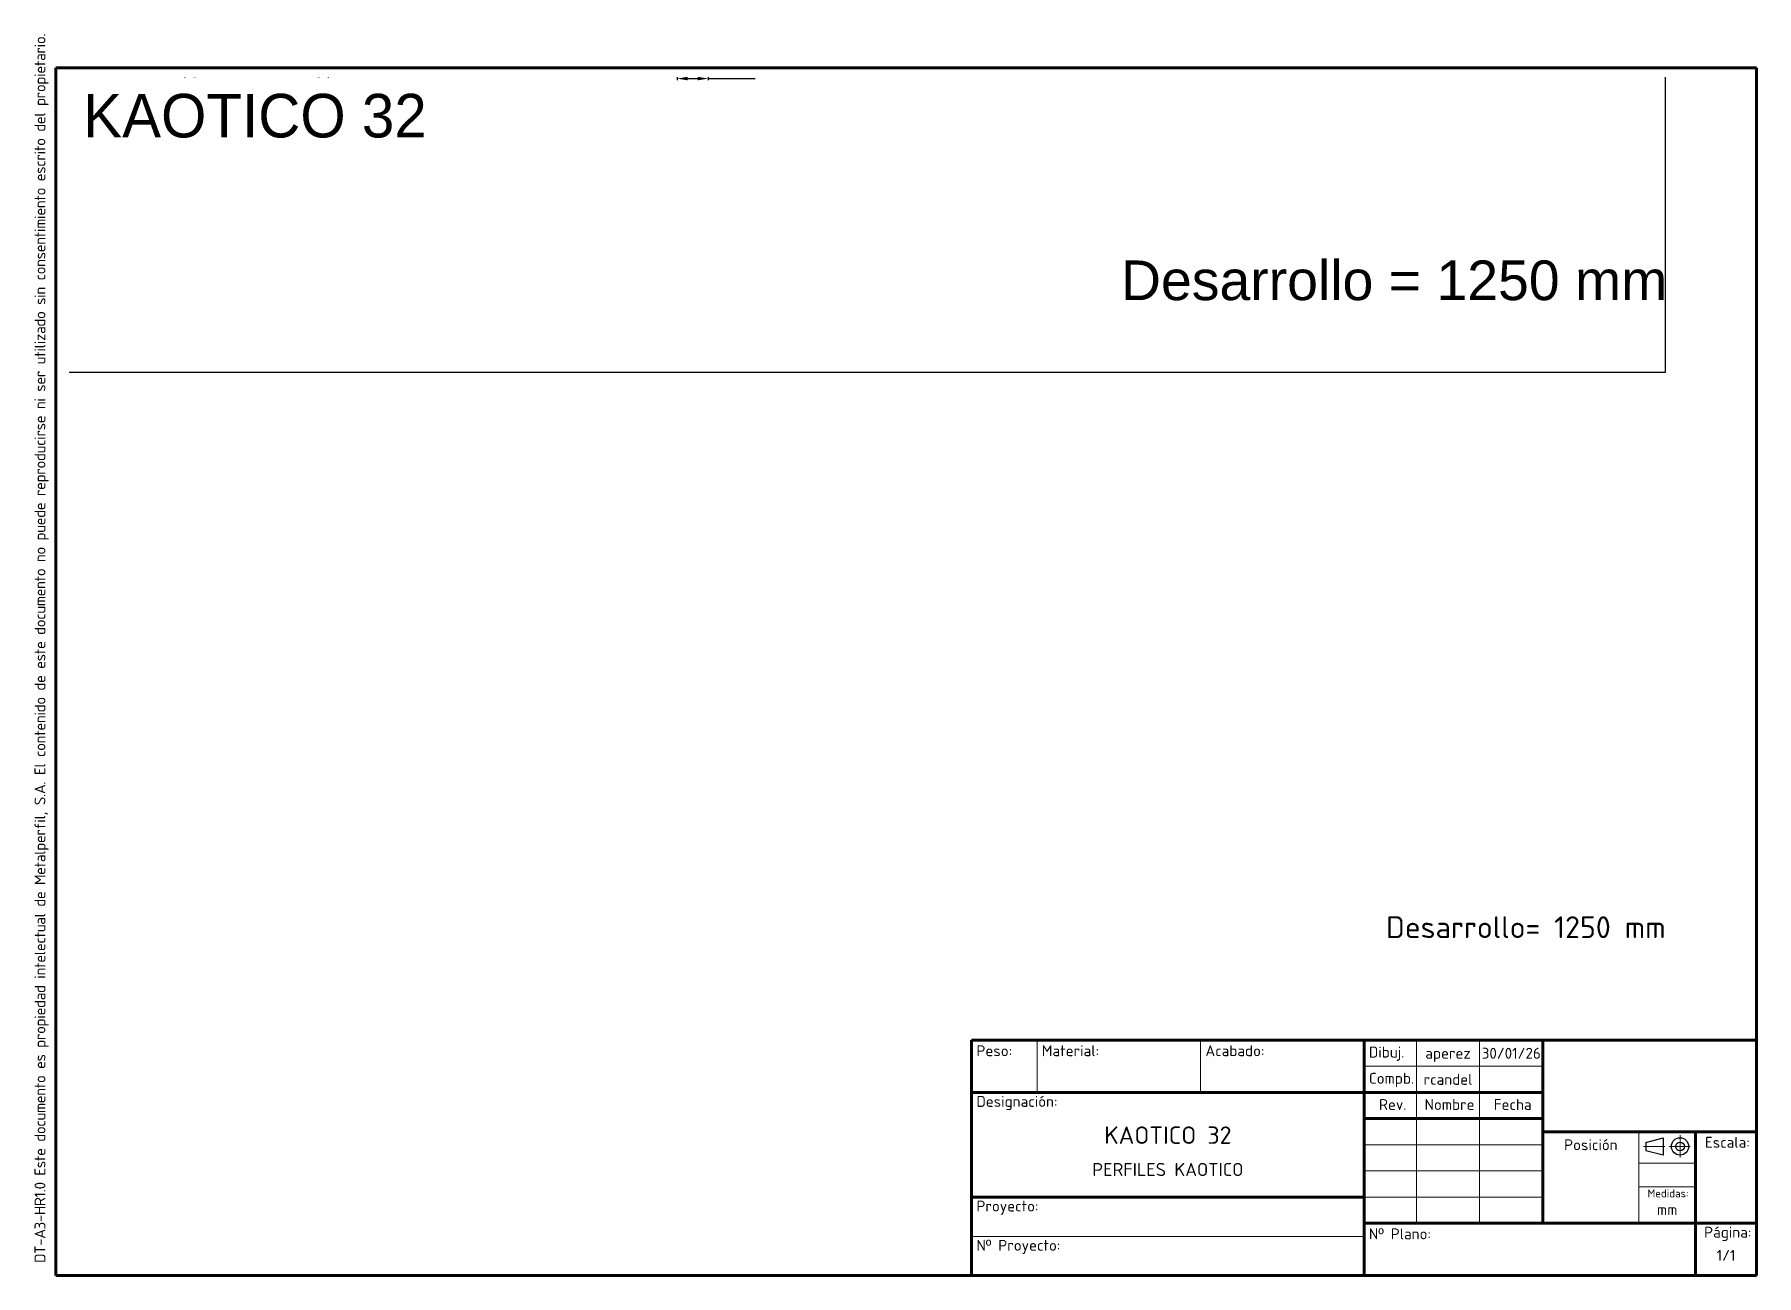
# Paper-space layout 'DIN A3' of a CAD drawing. Header units: millimetres. Extents: x 44 to 439, y 30 to 315.
# The model-space entities are those that its viewports show. They can reach past a viewport. Long polylines and large blocks are cut down to what shows.
import ezdxf
from ezdxf.enums import TextEntityAlignment as Align

# ---------------------------------------------------------------- set-up
doc = ezdxf.new("R2010")
doc.units = ezdxf.units.MM
doc.linetypes.add('CENTER', pattern=[10.16, 6.35, -1.27, 1.27, -1.27])
doc.linetypes.add('CENTERX2', pattern=[20.32, 12.7, -2.54, 2.54, -2.54])
doc.layers.add('ANOTACIONES', color=7, linetype='Continuous', plot=False)
for name, color, linetype in [('Cajetinatributos', 7, 'Continuous'), ('Cajetintextos', 7, 'Continuous'), ('RECUADROS', 253, 'Continuous'), ('TITULOS', 7, 'Continuous')]:
    doc.layers.add(name, color=color, linetype=linetype)
doc.layers.add('Cajetinlineasgruesas', color=7, linetype='Continuous', lineweight=30)
doc.layers.add('COTAS1', color=7, linetype='Continuous', lineweight=0)
doc.styles.get("Standard").update_dxf_attribs({"font": 'arial.ttf'})
doc.styles.add('Texto cajetin', font='isocpeur.ttf')
doc.dimstyles.new('ISO-25', dxfattribs={"dimtxt": 9, "dimasz": 8, "dimexe": 1.25, "dimexo": 0.625, "dimgap": 2, "dimtad": 1, "dimdec": 1, "dimtxsty": 'Standard', "dimcen": 2.5, "dimadec": 0, "dimazin": 0, "dimtfac": 1, "dimtdec": 1, "dimtmove": 0, "dimatfit": 3, "dimfxl": 1, "dimarcsym": 0})

# ---------------------------------------------------------------- blocks, each defined once
blk = doc.blocks.new('DIN A3')
at = {"color": 7, "linetype": 'Continuous', "lineweight": 0}
for p, q in [((-175, 64), (-175, 52)), ((-137.5, 64), (-137.5, 52)), ((-88, 64), (-88, 22)), ((-73.5, 64), (-73.5, 22)), ((-100, 58), (-59, 58)), ((-100, 40), (-59, 40)), ((-100, 34), (-59, 34)), ((-100, 28), (-59, 28))]:
    blk.add_line(p, q, dxfattribs=at)
at = {"color": 7, "linetype": 'Continuous', "lineweight": 60}
for p, q in [((-100, 46), (-59, 46)), ((-59, 43), (-10, 43))]:
    blk.add_line(p, q, dxfattribs=at)
at = {"color": 7, "linetype": 'CENTER', "lineweight": 0}
blk.add_line((-35.93, 39.62), (-31.01, 39.62), dxfattribs=at)
at = {"color": 7, "linetype": 'Continuous', "lineweight": 25}
for p, q in [((-35.38, 40.56), (-31.43, 41.58)), ((-35.38, 40.56), (-35.38, 38.6)), ((-31.43, 41.58), (-31.43, 37.65)), ((-31.43, 37.65), (-35.38, 38.6))]:
    blk.add_line(p, q, dxfattribs=at)
at = {"color": 7, "linetype": 'CENTERX2', "lineweight": 0}
for p, q in [((-30.06, 39.62), (-25.26, 39.62)), ((-27.55, 42.2), (-27.55, 37.09))]:
    blk.add_line(p, q, dxfattribs=at)
at = {"color": 7, "linetype": 'Continuous', "lineweight": 25}
for radius in [1.98, 1]:
    blk.add_circle((-27.55, 39.62), radius, dxfattribs=at)
at = {"layer": 'Cajetinlineasgruesas', "color": 7, "linetype": 'Continuous', "lineweight": 60}
for p, q in [((-400, 287), (-10, 287)), ((-400, 10), (-400, 287)), ((-10, 10), (-10, 287)), ((-190, 10), (-190, 64)), ((-190, 64), (-10, 64)), ((-100, 64), (-100, 10)), ((-59, 64), (-59, 22)), ((-190, 52), (-100, 52)), ((-100, 52), (-59, 52)), ((-24, 43), (-24, 10)), ((-100, 28), (-190, 28)), ((-100, 22), (-10, 22)), ((-400, 10), (-10, 10))]:
    blk.add_line(p, q, dxfattribs=at)
at = {"layer": 'Cajetinlineasgruesas', "color": 7, "linetype": 'Continuous', "lineweight": 0}
for p, q in [((-100, 52), (-59, 52)), ((-100, 52), (-59, 52)), ((-37, 43), (-37, 22)), ((-37, 35.82), (-24, 35.82)), ((-37, 30.37), (-24, 30.37)), ((-190, 19), (-100, 19))]:
    blk.add_line(p, q, dxfattribs=at)
at = {"layer": 'Cajetinatributos', "style": 'Texto cajetin'}
for tag, height, p in [('XDIBUJADO', 2.5, (-80.75, 61)), ('XFECHADIBUJ', 2.5, (-66.25, 61)), ('XPESO', 2.5, (-182.5, 56.41)), ('XMATERIAL', 2.5, (-156.17, 56.41)), ('XACABADO', 2.5, (-118.86, 56.41)), ('XCOMPROBADO', 2.5, (-80.75, 55)), ('XFECHACOMP', 2.5, (-66.25, 55)), ('XDESIGNACION1', 4, (-144.99, 42.21)), ('XREV1', 2.5, (-94, 43)), ('XNOMBREREV1', 2.5, (-80.75, 43)), ('XFECHAREV1', 2.5, (-66.25, 43)), ('XPOSICION', 2.5, (-48, 40)), ('XDESIGNACION2', 3, (-144.99, 34.33)), ('XREV2', 2.5, (-94, 37)), ('XNOMBREREV2', 2.5, (-80.75, 37)), ('XFECHAREV2', 2.5, (-66.25, 37)), ('XESCALA', 2.5, (-17, 34.46)), ('XREV3', 2.5, (-94, 31)), ('XNOMBREREV3', 2.5, (-80.75, 31)), ('XFECHAREV3', 2.5, (-66.25, 31)), ('XPOSICION1', 2.5, (-48, 34)), ('XFORMATO', 2.5, (-30.5, 33.1)), ('XPOSICION2', 2.5, (-48, 28)), ('XREV4', 2.5, (-94, 25)), ('XNOMBREREV4', 2.5, (-80.75, 25)), ('XFECHAREV4', 2.5, (-66.25, 25)), ('XUNIDADES', 2.5, (-30.5, 25.14)), ('XNUMPLANO', 3.5, (-54.57, 16)), ('XPAGINA', 2.5, (-17, 14.63))]:
    blk.add_attdef(tag, text='', height=height, dxfattribs=at).set_placement(p, align=Align.MIDDLE_CENTER)
for tag, p in [('XPROYECTO', (-163.94, 23.5)), ('XNUMPROYECTO', (-163.94, 14.5))]:
    blk.add_attdef(tag, text='', height=2.5, dxfattribs=at).set_placement(p, align=Align.MIDDLE_LEFT)
at = {"layer": 'Cajetintextos', "insert": (-404.9, 12.91), "char_height": 2.5, "attachment_point": 1, "rotation": 90, "style": 'Texto cajetin'}
blk.add_mtext_dynamic_manual_height_columns('{\\fISOCPEUR|b1|i0|c0|p34;\\T0.95;DT-A3-HR1.0\\fISOCPEUR|b0|i0|c0|p34; Este documento es propiedad intelectual de Metalperfil, S.A. El contenido de este documento no puede reproducirse ni ser utilizado sin consentimiento escrito del propietario.}', width=488.6258, gutter_width=12.5, heights=[0], dxfattribs=at)
at = {"layer": 'Cajetintextos', "attachment_point": 4, "style": 'Texto cajetin'}
for s, width, insert, char_height in [('Peso:', 13.045, (-188.9, 61.57), 2.5), ('Material:', 13.045, (-173.9, 61.57), 2.5), ('Acabado:', 13.045, (-136.4, 61.57), 2.5), ('Dibuj.', 13.045, (-98.9, 60.88), 2.5), ('Compb.', 13.045, (-98.9, 54.88), 2.5), ('Designación:', 13.045, (-188.9, 49.57), 2.5), ('Rev.', 13.045, (-96.59, 49.24), 2.5), ('Nombre', 13.045, (-86.13, 49.24), 2.5), ('Fecha', 13.045, (-70.27, 49.24), 2.5), ('Escala:', 13.045, (-21.84, 40.57), 2.5), ('Medidas:', 13.045, (-35, 28.86), 1.804), ('Proyecto:', 13.045, (-188.9, 25.57), 2.5), ('Nº Plano:', 14.8093, (-98.9, 19.57), 2.5), ('Página:', 13.045, (-22.02, 19.57), 2.5), ('Nº Proyecto:', 19.4934, (-188.9, 16.57), 2.5)]:
    blk.add_mtext_dynamic_manual_height_columns(s, width=width, gutter_width=12.5, heights=[0], dxfattribs=dict(at, insert=insert, char_height=char_height))
blk = doc.blocks.new('*D29')
at = {"layer": 'COTAS1', "color": 0, "lineweight": -2, "transparency": 16777216}
for p, q in [((13626.8, 26409.9), (13626.8, 26383.6)), ((13650.3, 26409.9), (13650.3, 26383.6)), ((13634.8, 26384.8), (13642.3, 26384.8)), ((13650.3, 26384.8), (13685.9, 26384.8))]:
    blk.add_line(p, q, dxfattribs=at)
at = {"layer": 'COTAS1', "color": 0, "transparency": 16777216}
for points in [[(13634.8, 26386.2), (13634.8, 26383.5), (13626.8, 26384.8)], [(13642.3, 26386.2), (13642.3, 26383.5), (13650.3, 26384.8)]]:
    blk.add_solid(points, dxfattribs=at)
at = {"layer": 'Defpoints', "color": 0, "transparency": 16777216}
for p in [(13626.8, 26410.5), (13650.3, 26410.5), (13650.3, 26384.8)]:
    blk.add_point(p, dxfattribs=at)
at = {"layer": 'COTAS1', "color": 0, "transparency": 16777216, "insert": (13672.1, 26392.2), "char_height": 9, "attachment_point": 5}
blk.add_mtext('23,5', dxfattribs=at)
blk = doc.blocks.new('*D30')
at = {"layer": 'COTAS1', "color": 0, "lineweight": -2, "transparency": 16777216}
for p, q in [((13254.3, 26397.2), (13254.3, 26385.7)), ((13362.8, 26397.2), (13362.8, 26385.7)), ((13262.3, 26387), (13354.8, 26387))]:
    blk.add_line(p, q, dxfattribs=at)
at = {"layer": 'COTAS1', "color": 0, "transparency": 16777216}
for points in [[(13262.3, 26388.3), (13262.3, 26385.6), (13254.3, 26387)], [(13354.8, 26388.3), (13354.8, 26385.6), (13362.8, 26387)]]:
    blk.add_solid(points, dxfattribs=at)
at = {"layer": 'Defpoints', "color": 0, "transparency": 16777216}
for p in [(13254.3, 26397.8), (13362.8, 26397.8), (13362.8, 26387)]:
    blk.add_point(p, dxfattribs=at)
at = {"layer": 'COTAS1', "color": 0, "transparency": 16777216, "insert": (13308.5, 26394.4), "char_height": 9, "attachment_point": 5}
blk.add_mtext('108,5', dxfattribs=at)

msp = doc.modelspace()

# ---------------------------------------------------------------- linework, layer by layer
at = {"layer": 'RECUADROS', "color": 0, "lineweight": 30}
msp.add_lwpolyline([(12554.31, 26719.68), (14374.57, 26719.68), (14374.57, 26162.22), (12554.31, 26162.22)], close=True, dxfattribs=at)

# ---------------------------------------------------------------- texts
at = {"layer": 'ANOTACIONES', "insert": (13962.74, 26247.13), "char_height": 30, "attachment_point": 1}
msp.add_mtext_dynamic_manual_height_columns('Desarrollo = 1250 mm', width=6765.1618, gutter_width=150, heights=[0], dxfattribs=at)
at = {"layer": 'TITULOS', "color": 0, "insert": (8249.51, 26479.68), "char_height": 80, "attachment_point": 1}
msp.add_mtext_dynamic_manual_height_columns('{\\f@MS UI Gothic|b0|i0|c0|p34;Symetric 40\\P\\H0.625x;Cassette SY40}', width=20997907664.709, gutter_width=400, heights=[0], dxfattribs=at)

# ---------------------------------------------------------------- dimensions: what is measured, and where the dimension line sits
at = {"layer": 'COTAS1'}
for base, p1, p2, picture, middle in [((13650.29, 26384.84), (13626.79, 26410.52), (13650.29, 26410.52), '*D29', (13672.08, 26392.25)), ((13362.79, 26386.97), (13254.29, 26397.81), (13362.79, 26397.81), '*D30', (13308.54, 26394.38))]:
    dim = msp.add_linear_dim(base=base, p1=p1, p2=p2, dimstyle='ISO-25', dxfattribs=at)
    dim.commit()
    dim.dimension.update_dxf_attribs({"geometry": picture, "text_midpoint": middle})

psp = doc.layouts.new('DIN A3')

# ---------------------------------------------------------------- block references
at = {"layer": 'Cajetintextos', "color": 7}
psp.add_blockref('DIN A3', (449.06, 20.36), dxfattribs=at).add_auto_attribs({'XDIBUJADO': 'aperez', 'XCOMPROBADO': 'rcandel', 'XFECHADIBUJ': '30/01/26', 'XUNIDADES': 'mm', 'XPAGINA': '1/1', 'XPOSICION': 'Posición', 'XDESIGNACION1': 'KAOTICO 32', 'XDESIGNACION2': 'PERFILES KAOTICO'})

# ---------------------------------------------------------------- texts
at = {"color": 7, "attachment_point": 1, "style": 'Texto cajetin'}
for s, width, insert, char_height in [('\\A1;{\\f@MS UI Gothic|b0|i0|c0|p34;\\C256;KAOTICO 32}', 318.1602, (55.34, 301.42), 10), ('Desarrollo= 1250 mm', 236.6489, (354.09, 112.77), 5)]:
    psp.add_mtext_dynamic_manual_height_columns(s, width=width, gutter_width=50, heights=[0], dxfattribs=dict(at, insert=insert, char_height=char_height))

# ---------------------------------------------------------------- viewports
at = {"layer": 'Cajetinlineasgruesas', "color": 7}
vp = psp.add_viewport(center=(244.2, 168.93), size=(384.17, 272.6455), view_center_point=(13800.66, 25936.04), view_height=899.7304, dxfattribs=at)
vp.dxf.flags = 0x10000  # cut along an outline
vp.dxf.clipping_boundary_handle = psp.add_lwpolyline([(52.41, 305.26), (436.29, 305.26), (436.29, 86.67), (256.85, 86.67), (256.85, 32.61), (52.12, 32.61), (52.12, 305.23)], format="xyb", close=True, dxfattribs={"invisible": 1}).dxf.handle

doc.saveas('drawing.dxf')
